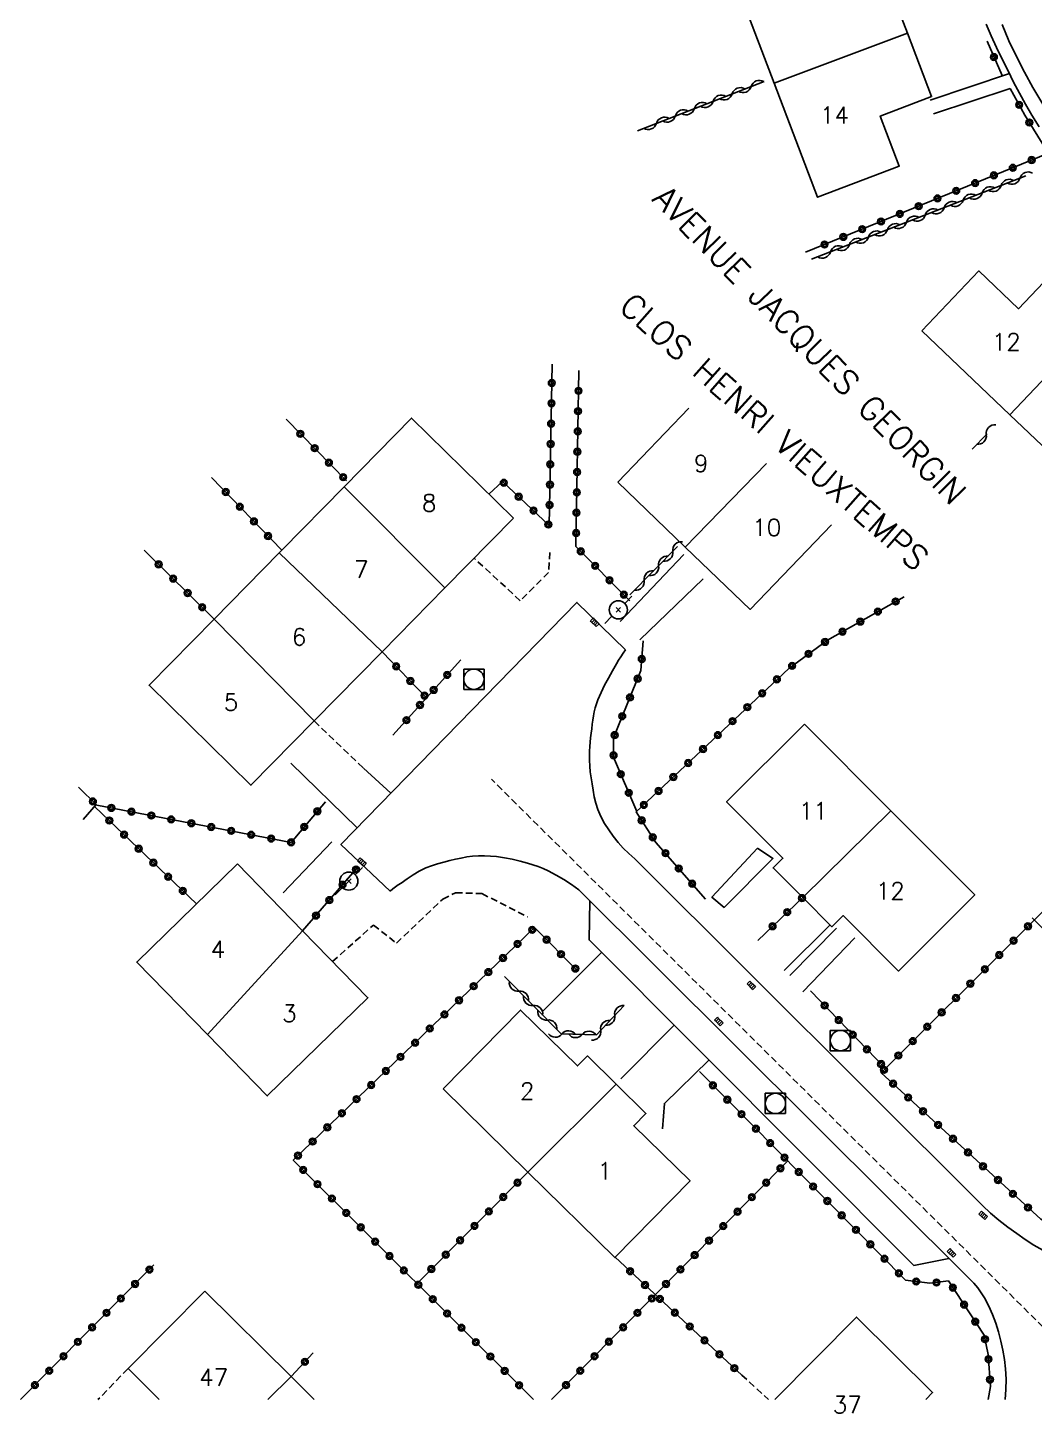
# Model space of a CAD drawing. Header units: millimetres. Extents: x 164000 to 165000, y 151998 to 153000.
# Drawn here: x 164147.9 to 164222.1, y 151999 to 152101.2 of the extents above; entities that cross this region are included whole.
import ezdxf
from ezdxf.enums import TextEntityAlignment as Align

# ---------------------------------------------------------------- set-up
doc = ezdxf.new("R2010")
doc.units = ezdxf.units.MM
doc.linetypes.add('DASHED', pattern=[0.75, 0.5, -0.25])
doc.layers.get('0').update_dxf_attribs({"linetype": 'CONTINUOUS'})
for name, color, linetype in [('W0001', 6, 'DASHED'), ('W0008', 7, 'CONTINUOUS'), ('W0014', 7, 'CONTINUOUS'), ('W0017', 7, 'CONTINUOUS'), ('W0101', 7, 'CONTINUOUS'), ('W0105', 7, 'CONTINUOUS'), ('W0112', 1, 'DASHED'), ('W0310', 3, 'CONTINUOUS'), ('W0323', 7, 'CONTINUOUS'), ('W0401', 7, 'CONTINUOUS'), ('W0420', 7, 'CONTINUOUS'), ('W0473', 7, 'CONTINUOUS'), ('W0989', 7, 'CONTINUOUS'), ('W0991', 7, 'CONTINUOUS'), ('W1102', 7, 'CONTINUOUS')]:
    doc.layers.add(name, color=color, linetype=linetype)
doc.styles.get("Standard").update_dxf_attribs({"font": 'romans.shx', "width": 0.85})

# ---------------------------------------------------------------- blocks, each defined once
blk = doc.blocks.new('T401')
for p, q in [((-0.3, 0.3), (0, 0.3)), ((-0.3, -0.25), (-0.3, 0.3)), ((-0.3, 0.15), (0, 0.15)), ((-0.3, 0), (0, 0)), ((0, 0.3), (0, -0.25)), ((-0.3, -0.15), (0, -0.15)), ((-0.3, -0.25), (-0.3, -0.3)), ((-0.3, -0.3), (0, -0.3)), ((0, -0.3), (0, -0.25))]:
    blk.add_line(p, q)
blk = doc.blocks.new('T420')
for p, q in [((0.75, 0.75), (-0.75, 0.75)), ((-0.75, 0.75), (-0.75, -0.75)), ((0.75, 0.75), (0.75, -0.75)), ((0.75, -0.75), (-0.75, -0.75))]:
    blk.add_line(p, q)
blk.add_ellipse((0, 0), major_axis=(-0.53, 0.53), ratio=1, start_param=3.926991, end_param=10.210176)
blk = doc.blocks.new('T473')
for p, q in [((-0.166667, 0.166667), (0.166667, -0.166667)), ((-0.166667, -0.166667), (0.166667, 0.166667)), ((0.500001, 0.500001), (1.000002, 1.000002)), ((-1.000002, -1.000002), (-0.500001, -0.500001))]:
    blk.add_line(p, q)
blk.add_ellipse((0, 0), major_axis=(0.471405, 0.471405), ratio=1, start_param=5.4977871438, end_param=11.780972451)
blk = doc.blocks.new('t323o')
at = {"color": 0, "linetype": 'Continuous'}
for radius in [0.25, 0.15]:
    blk.add_circle((0, 0), radius, dxfattribs=at)
blk = doc.blocks.new('t310o')
at = {"color": 0, "linetype": 'Continuous'}
for centre, start, end in [((-0.5, 0.38), 216.8699, 323.1304), ((0.5, -0.37), 36.8699, 143.1303)]:
    blk.add_arc(centre, 0.625, start, end, dxfattribs=at)

msp = doc.modelspace()

# ---------------------------------------------------------------- linework, layer by layer
at = {"layer": 'W0001'}
msp.add_lwpolyline([(164226.52, 152001.65), (164182.1, 152045.76)], dxfattribs=at)
at = {"layer": 'W0008'}
for points in [[(164219.78, 152101.42), (164220.28, 152100.22), (164220.83, 152099.05), (164221.42, 152097.9), (164222.04, 152096.77), (164222.7, 152095.66), (164223.39, 152094.57), (164223.99, 152093.68), (164224.61, 152092.8), (164225.26, 152091.94), (164225.92, 152091.09), (164226.51, 152090.39), (164227.11, 152089.7), (164227.73, 152089.02), (164228.35, 152088.34), (164229.19, 152087.44), (164230.04, 152086.55), (164230.9, 152085.66), (164231.77, 152084.78)], [(164174.63, 152037.51), (164170.99, 152040.94), (164188.41, 152058.79), (164192, 152055.31)], [(164192.67, 152039.88), (164192.24, 152040.27), (164191.83, 152040.67), (164191.44, 152041.1), (164191.08, 152041.56), (164190.75, 152042.02), (164190.45, 152042.5), (164190.18, 152043), (164189.95, 152043.53), (164189.79, 152043.99), (164189.68, 152044.46), (164189.6, 152044.94), (164189.52, 152045.41), (164189.45, 152045.85), (164189.39, 152046.29), (164189.35, 152046.72), (164189.33, 152047.17), (164189.33, 152047.5), (164189.34, 152047.83), (164189.36, 152048.16), (164189.39, 152048.49), (164189.42, 152048.82), (164189.46, 152049.15), (164189.5, 152049.48), (164189.54, 152049.81), (164189.58, 152050.11), (164189.63, 152050.42), (164189.69, 152050.72), (164189.76, 152051.02), (164189.85, 152051.31), (164189.95, 152051.6), (164190.07, 152051.88), (164190.19, 152052.15), (164190.45, 152052.69), (164190.73, 152053.22), (164191.02, 152053.74), (164191.32, 152054.26), (164191.48, 152054.53), (164191.65, 152054.79), (164191.82, 152055.05), (164192, 152055.31)], [(164188.55, 152037.59), (164188.01, 152037.98), (164187.45, 152038.35), (164186.87, 152038.69), (164186.28, 152038.99), (164185.91, 152039.16), (164185.54, 152039.31), (164185.16, 152039.44), (164184.77, 152039.56), (164184.21, 152039.72), (164183.64, 152039.85), (164183.06, 152039.96), (164182.48, 152040.05), (164182.03, 152040.09), (164181.59, 152040.1), (164181.14, 152040.1), (164180.7, 152040.07), (164180.28, 152040.02), (164179.86, 152039.94), (164179.44, 152039.85), (164179.03, 152039.75), (164178.58, 152039.64), (164178.13, 152039.52), (164177.68, 152039.38), (164177.25, 152039.21), (164176.77, 152038.97), (164176.32, 152038.7), (164175.88, 152038.4), (164175.44, 152038.1), (164175.23, 152037.96), (164175.03, 152037.82), (164174.83, 152037.67), (164174.63, 152037.51)], [(164218.32, 152014.32), (164192.67, 152039.88)], [(164188.55, 152037.59), (164217.37, 152008.9)], [(164189.36, 152036.79), (164189.3, 152033.9), (164213.25, 152009.9), (164215.85, 152010.42)], [(164222.77, 152011.02), (164222.11, 152011.4), (164221.48, 152011.81), (164220.85, 152012.24), (164220.19, 152012.73), (164219.54, 152013.23), (164218.92, 152013.76), (164218.32, 152014.32)], [(164217.37, 152008.9), (164217.69, 152008.58), (164217.98, 152008.24), (164218.24, 152007.88), (164218.48, 152007.5), (164218.8, 152006.9), (164219.07, 152006.27), (164219.3, 152005.64), (164219.5, 152004.99), (164219.68, 152004.32), (164219.83, 152003.64), (164219.94, 152002.96), (164220.02, 152002.27), (164220.06, 152001.51), (164220.05, 152000.75), (164220.01, 152000)]]:
    msp.add_lwpolyline(points, dxfattribs=at)
at = {"layer": 'W0014'}
for points in [[(164218.59, 152101.45), (164218.97, 152100.58), (164219.37, 152099.71), (164219.78, 152098.85), (164220.21, 152098), (164220.62, 152097.17), (164221.05, 152096.35), (164221.49, 152095.53), (164221.96, 152094.74), (164222.51, 152093.87)], [(164220.31, 152097.8), (164214.46, 152095.84)], [(164214.7, 152094.82), (164220.37, 152096.7)], [(164207.56, 152034.76), (164204.11, 152031.28)], [(164205.08, 152030.07), (164208.91, 152034.06)]]:
    msp.add_lwpolyline(points, dxfattribs=at)
at = {"layer": 'W0017'}
for points in [[(164196.29, 152062.32), (164191.59, 152057.39)], [(164193.05, 152056.04), (164197.71, 152060.54)], [(164167.3, 152046.95), (164172.19, 152042.16)], [(164174.69, 152044.73), (164172.66, 152046.57)], [(164170.32, 152041.13), (164166.73, 152037.38)], [(164203.7, 152031.66), (164207.08, 152035.01)], [(164190.22, 152032.98), (164185.85, 152028.59)], [(164195.58, 152027.61), (164191.65, 152023.65)], [(164194.72, 152019.96), (164194.86, 152021.84), (164198.14, 152025.04)]]:
    msp.add_lwpolyline(points, dxfattribs=at)
at = {"layer": 'W0101'}
for points in [[(164212.79, 152100.77), (164210.86, 152105.81), (164206.86, 152104.28), (164205.49, 152107.87)], [(164199.7, 152105.62), (164202.95, 152097.1)], [(164202.95, 152097.1), (164206.16, 152088.68), (164212.18, 152090.98), (164210.78, 152094.66), (164214.57, 152096.1), (164212.79, 152100.77)], [(164227.32, 152079.99), (164223.77, 152083.37), (164220.98, 152080.45), (164218.05, 152083.24), (164213.85, 152078.83)], [(164220.35, 152072.64), (164227, 152066.3), (164231, 152070.49), (164228.3, 152073.07), (164231.29, 152076.21), (164227.32, 152079.99)], [(164213.85, 152078.83), (164220.35, 152072.64)], [(164196.67, 152073.11), (164191.43, 152067.66)], [(164171.24, 152067.33), (164176.21, 152072.39), (164183.72, 152065.02)], [(164191.43, 152067.66), (164196.4, 152062.88)], [(164166.63, 152062.64), (164171.24, 152067.33)], [(164183.72, 152065.02), (164178.67, 152059.87)], [(164196.4, 152062.88), (164201.19, 152058.28), (164207.19, 152064.52)], [(164161.64, 152057.57), (164166.44, 152062.45)], [(164166.44, 152062.45), (164166.63, 152062.64)], [(164178.67, 152059.87), (164174.03, 152055.15)], [(164169.02, 152050.05), (164164.36, 152045.31), (164156.85, 152052.68), (164161.64, 152057.57)], [(164174.03, 152055.15), (164169.02, 152050.05)], [(164205.06, 152037.03), (164202.88, 152039.21), (164203.6, 152039.93), (164199.45, 152044.08), (164205.19, 152049.82)], [(164205.19, 152049.82), (164211.57, 152043.43)], [(164211.57, 152043.43), (164217.76, 152037.24), (164212.14, 152031.61), (164208.04, 152035.7), (164207.21, 152034.88), (164205.06, 152037.03)], [(164161.15, 152026.92), (164155.93, 152032.27), (164163.36, 152039.51)], [(164163.36, 152039.51), (164168.17, 152034.57)], [(164168.17, 152034.57), (164172.99, 152029.64), (164165.56, 152022.4), (164161.15, 152026.92)], [(164191.3, 152023.27), (164189.18, 152025.35), (164188.45, 152024.61), (164184.24, 152028.73), (164178.53, 152022.91)], [(164178.53, 152022.91), (164184.79, 152016.77)], [(164184.79, 152016.77), (164191.21, 152010.47), (164196.76, 152016.13), (164192.6, 152020.2), (164193.5, 152021.11), (164191.3, 152023.27)], [(164160.95, 152008), (164155.29, 152002.29), (164157.6, 152000)], [(164167.32, 152001.7), (164160.95, 152008)], [(164214.14, 152000), (164214.65, 152000.52), (164209.02, 152006.09), (164203, 152000)], [(164169.03, 152000), (164167.32, 152001.7)]]:
    msp.add_lwpolyline(points, dxfattribs=at)
at = {"layer": 'W0105'}
msp.add_lwpolyline([(164201.73, 152040.67), (164198.36, 152037.05), (164199.28, 152036.3), (164202.87, 152039.91)], close=True, dxfattribs=at)
at = {"layer": 'W0112'}
for points in [[(164186.42, 152062.48), (164186.31, 152061), (164184.23, 152058.92), (164180.82, 152062.06)], [(164169.02, 152050.05), (164172.66, 152046.57)], [(164170.38, 152032.31), (164173.39, 152035), (164175.09, 152033.66), (164178.51, 152036.92), (164179.46, 152037.38), (164181.4, 152037.32), (164184.77, 152035.6)], [(164155.29, 152002.29), (164153.07, 152000)], [(164200.57, 152001.81), (164202.55, 152000)]]:
    msp.add_lwpolyline(points, dxfattribs=at)
at = {"layer": 'W0310'}
for points in [[(164192.87, 152093.58), (164202.22, 152097.22)], [(164221.53, 152090.26), (164205.72, 152084.11)], [(164217.56, 152070.1), (164218.67, 152071.22)], [(164195.83, 152062.91), (164192.32, 152059.35)], [(164221.99, 152035.54), (164228.24, 152029.39)], [(164191.89, 152029.07), (164189.84, 152026.91), (164187.25, 152026.97), (164183.07, 152031.2)]]:
    msp.add_lwpolyline(points, dxfattribs=at)
at = {"layer": 'W0323'}
for points in [[(164218.67, 152100.18), (164219.77, 152097.65)], [(164220.37, 152096.7), (164221.45, 152094.74), (164223.36, 152091.63)], [(164205.28, 152084.62), (164223.2, 152091.93), (164224.79, 152089.85), (164226.19, 152088.34)], [(164186.58, 152076.36), (164186.36, 152064.48)], [(164192.32, 152058.92), (164188.33, 152062.91), (164188.54, 152075.9)], [(164166.95, 152072.3), (164171.42, 152067.77)], [(164166.63, 152062.64), (164161.46, 152068.02)], [(164181.92, 152066.79), (164182.91, 152067.71), (164186.36, 152064.48)], [(164156.48, 152062.65), (164161.64, 152057.57)], [(164212.54, 152059.21), (164206.88, 152056.01), (164204.03, 152053.93), (164192.78, 152043.34), (164194.24, 152041.1), (164197.9, 152036.92)], [(164193.29, 152055.96), (164193.13, 152053.77), (164191.11, 152048.81), (164191.11, 152047.38), (164192.82, 152043.37)], [(164177.31, 152051.76), (164174.03, 152055.15)], [(164174.82, 152049), (164179.84, 152054.55)], [(164151.63, 152045.18), (164152.98, 152043.85), (164167.32, 152041.1), (164169.86, 152044.09)], [(164231.24, 152044.44), (164210.85, 152024.11), (164222.63, 152013.3), (164224.95, 152012.11), (164227.38, 152012.19), (164229.99, 152012.59), (164232.56, 152013.46), (164234.74, 152015.16)], [(164152.95, 152043.88), (164151.97, 152042.79)], [(164152.83, 152043.74), (164160.34, 152036.56)], [(164172.2, 152039.21), (164168.17, 152034.57)], [(164201.76, 152033.87), (164205.06, 152037.03)], [(164188.49, 152031.58), (164185.28, 152034.81), (164167.48, 152017.66), (164185.2, 152000)], [(164205.64, 152030.15), (164211.16, 152024.42)], [(164218.74, 152000), (164218.91, 152000.97), (164218.75, 152003.32), (164218.45, 152004.75), (164215.81, 152008.76), (164214.43, 152008.58), (164212.65, 152008.82), (164197.45, 152024.19)], [(164203.96, 152017.61), (164186.54, 152000)], [(164184.79, 152016.77), (164176.61, 152008.56)], [(164191.23, 152010.5), (164200.57, 152001.81)], [(164157.2, 152009.93), (164147.37, 152000)], [(164168.94, 152003.44), (164167.32, 152001.7)]]:
    msp.add_lwpolyline(points, dxfattribs=at)
at = {"layer": 'W1102'}
for points in [[(164202.95, 152097.1), (164212.79, 152100.77)], [(164227.32, 152079.99), (164220.35, 152072.64)], [(164196.4, 152062.88), (164202.39, 152069.04)], [(164178.67, 152059.87), (164171.24, 152067.33)], [(164166.44, 152062.45), (164174.03, 152055.15)], [(164169.02, 152050.05), (164161.64, 152057.57)], [(164205.06, 152037.03), (164211.57, 152043.43)], [(164168.17, 152034.57), (164161.15, 152026.92)], [(164191.3, 152023.27), (164184.79, 152016.77)], [(164167.32, 152001.7), (164165.61, 152000)]]:
    msp.add_lwpolyline(points, dxfattribs=at)

# ---------------------------------------------------------------- block references
at = {"layer": 'W0310'}
for p, rotation in [((164201.26, 152096.84), 21.26545162760396), ((164198.46, 152095.75), 21.26545162760396), ((164199.86, 152096.3), 21.26545162760396), ((164195.67, 152094.67), 21.26545162760396), ((164197.07, 152095.21), 21.26545162760396), ((164194.27, 152094.12), 21.26545162760396), ((164219.7, 152089.55), 201.2565816280258), ((164221.09, 152090.09), 201.2565816280258), ((164216.9, 152088.46), 201.2565816280258), ((164218.3, 152089), 201.2565816280258), ((164214.1, 152087.37), 201.2565816280258), ((164215.5, 152087.91), 201.2565816280258), ((164211.31, 152086.28), 201.2565816280258), ((164212.71, 152086.83), 201.2565816280258), ((164209.91, 152085.74), 201.2565816280258), ((164207.11, 152084.65), 201.2565816280258), ((164208.51, 152085.2), 201.2565816280258), ((164218.61, 152071.17), 45.38196058796797), ((164195.48, 152062.56), 225.4373574302471), ((164194.43, 152061.49), 225.4373574302471), ((164193.37, 152060.42), 225.4373574302471), ((164184.13, 152030.13), 134.6327229962486), ((164185.18, 152029.07), 134.6327229962486), ((164186.23, 152028), 134.6327229962486), ((164191.19, 152028.34), 226.4687923391162), ((164190.16, 152027.25), 226.4687923391162), ((164187.3, 152026.97), 178.8065059647378), ((164188.8, 152026.94), 178.8065059647378)]:
    msp.add_blockref('t310o', p, dxfattribs=dict(at, rotation=rotation))
at = {"layer": 'W0323'}
for p, rotation in [((164219.17, 152099.02), 293.5653944564198), ((164221.03, 152095.49), 298.7203231175048), ((164221.78, 152094.19), 301.6908267717589), ((164220.56, 152090.85), 22.20035605124363), ((164221.95, 152091.42), 22.20035605124363), ((164217.78, 152089.72), 22.20035605124363), ((164219.17, 152090.29), 22.20035605124363), ((164215, 152088.59), 22.20035605124363), ((164216.39, 152089.15), 22.20035605124363), ((164213.62, 152088.02), 22.20035605124363), ((164210.84, 152086.89), 22.20035605124363), ((164212.23, 152087.45), 22.20035605124363), ((164208.06, 152085.75), 22.20035605124363), ((164209.45, 152086.32), 22.20035605124363), ((164206.67, 152085.19), 22.20035605124363), ((164186.55, 152074.98), 268.9498898206134), ((164188.52, 152074.4), 89.06591284365778), ((164186.53, 152073.48), 268.9498898206134), ((164188.49, 152072.9), 89.06591284365778), ((164168, 152071.23), 314.6108222310617), ((164186.5, 152071.98), 268.9498898206134), ((164188.47, 152071.41), 89.06591284365778), ((164169.06, 152070.17), 314.6108222310617), ((164186.47, 152070.48), 268.9498898206134), ((164188.44, 152069.91), 89.06591284365778), ((164170.11, 152069.1), 314.6108222310617), ((164186.44, 152068.98), 268.9498898206134), ((164188.42, 152068.41), 89.06591284365778), ((164171.16, 152068.03), 314.6108222310617), ((164183.01, 152067.62), 316.8476174437989), ((164186.42, 152067.48), 268.9498898206134), ((164162.5, 152066.94), 133.8388223623245), ((164184.11, 152066.59), 316.8476174437989), ((164188.4, 152066.91), 89.06591284365778), ((164163.54, 152065.85), 133.8388223623245), ((164185.2, 152065.57), 316.8476174437989), ((164186.39, 152065.98), 268.9498898206134), ((164188.37, 152065.41), 89.06591284365778), ((164164.58, 152064.77), 133.8388223623245), ((164186.3, 152064.54), 316.8476174437989), ((164165.62, 152063.69), 133.8388223623245), ((164188.35, 152063.91), 89.06591284365778), ((164188.69, 152062.56), 134.9999999995822), ((164157.55, 152061.6), 315.4032145607379), ((164189.75, 152061.49), 134.9999999995822), ((164158.62, 152060.55), 315.4032145607379), ((164190.81, 152060.43), 134.9999999995822), ((164159.69, 152059.49), 315.4032145607379), ((164191.87, 152059.37), 134.9999999995822), ((164160.76, 152058.44), 315.4032145607379), ((164210.61, 152058.12), 209.5124368114912), ((164211.92, 152058.86), 209.5124368114912), ((164209.31, 152057.38), 209.5124368114912), ((164206.71, 152055.88), 215.9952207506507), ((164208, 152056.64), 209.5124368114912), ((164205.49, 152055), 215.9952207506507), ((164175.07, 152054.08), 134.065506022065), ((164193.19, 152054.62), 265.763615828109), ((164204.28, 152054.12), 215.9952207506507), ((164176.12, 152053), 134.065506022065), ((164178.84, 152053.45), 47.92072174025703), ((164192.89, 152053.17), 247.8237702237069), ((164203.16, 152053.12), 223.3028426844655), ((164177.16, 152051.92), 134.065506022065), ((164177.84, 152052.34), 47.92072174025703), ((164202.07, 152052.09), 223.3028426844655), ((164176.83, 152051.23), 47.92072174025703), ((164192.32, 152051.79), 247.8237702237069), ((164200.98, 152051.07), 223.3028426844655), ((164175.83, 152050.11), 47.92072174025703), ((164191.75, 152050.4), 247.8237702237069), ((164199.89, 152050.04), 223.3028426844655), ((164191.19, 152049.01), 247.8237702237069), ((164198.8, 152049.01), 223.3028426844655), ((164197.71, 152047.98), 223.3028426844655), ((164191.11, 152047.52), 270.0000000046668), ((164196.61, 152046.95), 223.3028426844655), ((164191.64, 152046.13), 293.0969520795516), ((164195.52, 152045.92), 223.3028426844655), ((164192.23, 152044.75), 293.0969520795516), ((164194.43, 152044.89), 223.3028426844655), ((164152.7, 152044.12), 315.3951458337373), ((164193.34, 152043.86), 223.3028426844655), ((164153.91, 152042.71), 316.2583806393508), ((164154.06, 152043.64), 349.1464312959591), ((164155.54, 152043.36), 349.1464312959591), ((164157.01, 152043.08), 349.1464312959591), ((164158.48, 152042.79), 349.1464312959591), ((164169.26, 152043.39), 49.74051820521536), ((164193.18, 152042.72), 303.0481285527672), ((164155, 152041.67), 316.2583806393508), ((164159.96, 152042.51), 349.1464312959591), ((164161.43, 152042.23), 349.1464312959591), ((164162.9, 152041.95), 349.1464312959591), ((164164.38, 152041.66), 349.1464312959591), ((164168.29, 152042.24), 49.74051820521536), ((164156.08, 152040.63), 316.2583806393508), ((164165.85, 152041.38), 349.1464312959591), ((164167.32, 152041.1), 49.74051820521536), ((164194, 152041.47), 303.0481285527672), ((164157.16, 152039.6), 316.2583806393508), ((164194.94, 152040.3), 311.2643411737586), ((164158.25, 152038.56), 316.2583806393508), ((164172.11, 152039.1), 229.0246061103851), ((164195.92, 152039.17), 311.2643411737586), ((164159.33, 152037.52), 316.2583806393508), ((164171.12, 152037.97), 229.0246061103851), ((164196.91, 152038.05), 311.2643411737586), ((164170.14, 152036.84), 229.0246061103851), ((164205.01, 152036.99), 43.8040240029092), ((164169.16, 152035.7), 229.0246061103851), ((164203.92, 152035.95), 43.8040240029092), ((164185.11, 152034.65), 223.9390892503393), ((164202.84, 152034.91), 43.8040240029092), ((164221.68, 152034.91), 224.9172473433129), ((164184.03, 152033.61), 223.9390892503393), ((164186.17, 152033.92), 134.7602692111188), ((164220.62, 152033.85), 224.9172473433129), ((164182.95, 152032.57), 223.9390892503393), ((164187.23, 152032.85), 134.7602692111188), ((164219.56, 152032.79), 224.9172473433129), ((164181.87, 152031.53), 223.9390892503393), ((164188.29, 152031.79), 134.7602692111188), ((164218.5, 152031.74), 224.9172473433129), ((164180.79, 152030.49), 223.9390892503393), ((164217.43, 152030.68), 224.9172473433129), ((164179.71, 152029.45), 223.9390892503393), ((164216.37, 152029.62), 224.9172473433129), ((164178.63, 152028.41), 223.9390892503393), ((164206.68, 152029.07), 313.8968526104243), ((164215.31, 152028.56), 224.9172473433129), ((164177.55, 152027.37), 223.9390892503393), ((164207.72, 152027.99), 313.8968526104243), ((164214.25, 152027.5), 224.9172473433129), ((164176.47, 152026.32), 223.9390892503393), ((164208.76, 152026.91), 313.8968526104243), ((164213.18, 152026.44), 224.9172473433129), ((164175.39, 152025.28), 223.9390892503393), ((164209.8, 152025.83), 313.8968526104243), ((164212.12, 152025.38), 224.9172473433129), ((164174.31, 152024.24), 223.9390892503393), ((164210.84, 152024.75), 313.8968526104243), ((164211.06, 152024.32), 224.9172473433129), ((164173.23, 152023.2), 223.9390892503393), ((164198.44, 152023.18), 134.6968494263356), ((164211.73, 152023.3), 317.4598805929816), ((164172.15, 152022.16), 223.9390892503393), ((164212.84, 152022.28), 317.4598805929816), ((164171.07, 152021.12), 223.9390892503393), ((164199.5, 152022.12), 134.6968494263356), ((164213.94, 152021.27), 317.4598805929816), ((164200.55, 152021.05), 134.6968494263356), ((164215.05, 152020.26), 317.4598805929816), ((164169.99, 152020.08), 223.9390892503393), ((164201.61, 152019.98), 134.6968494263356), ((164216.15, 152019.24), 317.4598805929816), ((164168.91, 152019.04), 223.9390892503393), ((164202.66, 152018.92), 134.6968494263356), ((164217.26, 152018.23), 317.4598805929816), ((164167.83, 152018), 223.9390892503393), ((164203.42, 152017.06), 225.309345277048), ((164203.72, 152017.85), 134.6968494263356), ((164218.36, 152017.21), 317.4598805929816), ((164168.21, 152016.94), 315.0887612971047), ((164184.02, 152016), 225.109114365434), ((164204.77, 152016.79), 134.6968494263356), ((164219.47, 152016.2), 317.4598805929816), ((164169.27, 152015.89), 315.0887612971047), ((164202.37, 152016), 225.309345277048), ((164205.83, 152015.72), 134.6968494263356), ((164220.57, 152015.18), 317.4598805929816), ((164170.33, 152014.83), 315.0887612971047), ((164182.97, 152014.94), 225.109114365434), ((164201.31, 152014.93), 225.309345277048), ((164206.88, 152014.65), 134.6968494263356), ((164221.68, 152014.17), 317.4598805929816), ((164171.39, 152013.77), 315.0887612971047), ((164181.91, 152013.88), 225.109114365434), ((164200.26, 152013.86), 225.309345277048), ((164207.94, 152013.59), 134.6968494263356), ((164172.46, 152012.71), 315.0887612971047), ((164180.85, 152012.81), 225.109114365434), ((164199.2, 152012.8), 225.309345277048), ((164208.99, 152012.52), 134.6968494263356), ((164173.52, 152011.65), 315.0887612971047), ((164179.79, 152011.75), 225.109114365434), ((164198.15, 152011.73), 225.309345277048), ((164210.05, 152011.45), 134.6968494263356), ((164174.58, 152010.59), 315.0887612971047), ((164178.73, 152010.69), 225.109114365434), ((164197.09, 152010.66), 225.309345277048), ((164211.1, 152010.39), 134.6968494263356), ((164156.87, 152009.59), 225.282241904766), ((164175.64, 152009.53), 315.0887612971047), ((164177.67, 152009.63), 225.109114365434), ((164192.33, 152009.47), 317.0631974113186), ((164196.04, 152009.6), 225.309345277048), ((164212.16, 152009.32), 134.6968494263356), ((164155.81, 152008.53), 225.282241904766), ((164176.71, 152008.47), 315.0887612971047), ((164193.43, 152008.45), 317.0631974113186), ((164194.98, 152008.53), 225.309345277048), ((164213.44, 152008.71), 172.23483541526), ((164214.93, 152008.64), 187.8152807161131), ((164216.14, 152008.26), 123.3336494679281), ((164154.76, 152007.46), 225.282241904766), ((164177.77, 152007.41), 315.0887612971047), ((164193.93, 152007.46), 225.309345277048), ((164194.53, 152007.43), 317.0631974113186), ((164216.97, 152007), 123.3336494679281), ((164153.7, 152006.4), 225.282241904766), ((164178.83, 152006.35), 315.0887612971047), ((164192.87, 152006.4), 225.309345277048), ((164195.63, 152006.41), 317.0631974113186), ((164152.64, 152005.33), 225.282241904766), ((164179.89, 152005.3), 315.0887612971047), ((164191.82, 152005.33), 225.309345277048), ((164196.73, 152005.39), 317.0631974113186), ((164217.79, 152005.75), 123.3336494679281), ((164151.59, 152004.26), 225.282241904766), ((164180.95, 152004.24), 315.0887612971047), ((164190.76, 152004.27), 225.309345277048), ((164197.82, 152004.37), 317.0631974113186), ((164218.51, 152004.46), 101.7251134682909), ((164150.53, 152003.2), 225.282241904766), ((164168.34, 152002.79), 227.0128316860565), ((164182.02, 152003.18), 315.0887612971047), ((164189.71, 152003.2), 225.309345277048), ((164198.92, 152003.34), 317.0631974113186), ((164218.77, 152002.98), 93.94517701053701), ((164149.48, 152002.13), 225.282241904766), ((164183.08, 152002.12), 315.0887612971047), ((164188.65, 152002.13), 225.309345277048), ((164200.02, 152002.32), 317.0631974113186), ((164148.42, 152001.07), 225.282241904766), ((164184.14, 152001.06), 315.0887612971047), ((164187.6, 152001.07), 225.309345277048), ((164218.88, 152001.48), 93.94517701053701)]:
    msp.add_blockref('t323o', p, dxfattribs=dict(at, rotation=rotation))
at = {"layer": 'W0401'}
for p, rotation in [((164189.62, 152057.22), 225.8746463627324), ((164172.64, 152039.75), 46.74897386942948), ((164201.38, 152030.66), 45.09052197668036), ((164198.77, 152027.78), 225.1343358189731), ((164218.48, 152013.7), 47.70907990067982), ((164215.94, 152010.71), 225.1343358189731)]:
    msp.add_blockref('T401', p, dxfattribs=dict(at, rotation=rotation))
at = {"layer": 'W0420'}
for p in [(164180.81, 152053.13), (164207.85, 152026.48), (164203.05, 152021.84)]:
    msp.add_blockref('T420', p, dxfattribs=at)
at = {"layer": 'W0473'}
for p in [(164191.46, 152058.25), (164171.58, 152038.24)]:
    msp.add_blockref('T473', p, dxfattribs=at)

# ---------------------------------------------------------------- texts
at = {"layer": 'W0989'}
for s, rotation, p in [('AVENUE JACQUES GEORGIN  ', 314.415, (164193.89, 152088.47)), ('CLOS HENRI VIEUXTEMPS  ', 318.4893, (164191.41, 152080.45))]:
    msp.add_text(s, height=1.75, rotation=rotation, dxfattribs=at).set_placement(p)
at = {"layer": 'W0991'}
for s, p in [('14', (164207.41, 152094.73)), ('12', (164220.08, 152078.01)), ('9', (164197.57, 152069.04)), ('8', (164177.51, 152066.13)), ('10', (164202.41, 152064.32)), ('7', (164172.5, 152061.24)), ('6', (164167.91, 152056.25)), ('5', (164162.89, 152051.44)), ('11', (164205.84, 152043.42)), ('12', (164211.52, 152037.52)), ('4', (164161.92, 152033.21)), ('3', (164167.19, 152028.48)), ('2', (164184.74, 152022.75)), ('1', (164190.45, 152016.87)), ('47', (164161.61, 152001.64)), ('37', (164208.35, 151999.62))]:
    msp.add_text(s, height=1.25, dxfattribs=at).set_placement(p, align=Align.MIDDLE_CENTER)

doc.saveas('drawing.dxf')
